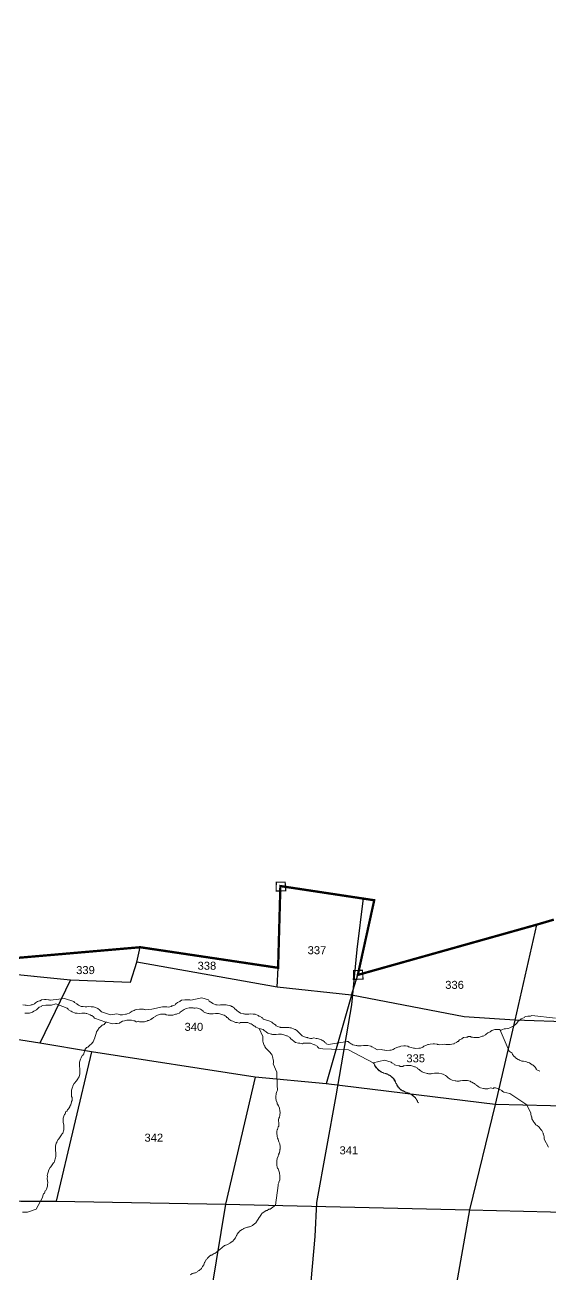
# Model space of a CAD drawing. Header units: inches. Extents: x -72 to 3350, y -615 to 1801.
# Drawn here: x 890 to 1116, y 988 to 1527 of the extents above; entities that cross this region are included whole.
import ezdxf
from ezdxf.enums import TextEntityAlignment as Align

# ---------------------------------------------------------------- set-up
doc = ezdxf.new("R2010")
doc.units = ezdxf.units.IN
doc.header["$LTSCALE"] = 15
doc.header["$MEASUREMENT"] = 0
for name, color, linetype in [('BOUNDARY', 5, 'Continuous'), ('PLOT', 255, 'Continuous'), ('PLOT NO', 7, 'Continuous'), ('ROAD', 50, 'Continuous'), ('STONES', 3, 'Continuous'), ('STREAM', 130, 'Continuous')]:
    doc.layers.add(name, color=color, linetype=linetype)
doc.styles.get("Standard").update_dxf_attribs({"font": 'arial.ttf'})

msp = doc.modelspace()

# ---------------------------------------------------------------- linework, layer by layer
at = {"layer": 'BOUNDARY', "const_width": 1}
msp.add_lwpolyline([(609.14, 1526.86), (612.34, 1499.38), (624.54, 1436.52), (620.02, 1392.08), (615.49, 1349.77), (619.72, 1348.92), (619.07, 1345.61), (608.65, 1285.26), (604.27, 1231.63), (601.25, 1190.7), (630.1, 1181.38), (656.05, 1174.89), (671.63, 1138.99), (792.89, 1134.64), (853.05, 1125.01), (867.92, 1122.94), (939.64, 1129.17), (999.13, 1120.28), (1000.11, 1155.58), (1040.6, 1149.46), (1033.53, 1117.22), (1110.6, 1138.88), (1118.08, 1141.08)], dxfattribs=at)
at = {"layer": 'PLOT', "color": 0}
for points in [[(1110.6, 1138.88), (1101.33, 1097.64), (1079.46, 1099.09), (1030.75, 1108.46), (1033.53, 1117.22)], [(851.98, 1117.46), (877.94, 1118.33), (909.5, 1115.16), (935.47, 1114.05), (938.13, 1122.71), (939.64, 1129.17)], [(1152.42, 1059.81), (1092.72, 1061.22), (1019.83, 1070.26), (989.17, 1073.06), (918.57, 1084.03), (896.37, 1087.68), (842.59, 1096.24), (808.27, 1104.59), (808.46, 1124.65)], [(998.77, 1111.87), (938.13, 1122.71)], [(1030.75, 1108.46), (998.77, 1111.87), (999.13, 1120.28)], [(909.5, 1115.16), (896.37, 1087.68)], [(1030.75, 1108.46), (1019.83, 1070.26)], [(1101.33, 1097.64), (1092.72, 1061.22)], [(1151.56, 1095.97), (1101.33, 1097.64)], [(918.57, 1084.03), (903.41, 1019.48)], [(989.17, 1073.06), (976.48, 1018.28)], [(1092.72, 1061.22), (1081.68, 1015.76)], [(743.87, 1015.8), (758.3, 1019.57), (850.05, 1020.47), (851.04, 1020.52), (888.16, 1019.57), (903.41, 1019.48), (976.48, 1018.28), (1081.68, 1015.76), (1221.44, 1012.3)], [(976.48, 1018.28), (960.51, 921.27), (954.3, 841.83), (938.74, 775.13), (902.93, 787.17), (903.46, 783.54), (891.18, 766.06)], [(1081.68, 1015.76), (1064.44, 917.92), (1060.95, 897.88), (1049.12, 843.28), (1040.07, 820.87)]]:
    msp.add_lwpolyline(points, dxfattribs=at)
at = {"layer": 'ROAD'}
msp.add_lwpolyline([(1035.84, 1150.41), (1033.09, 1128.12), (1030.84, 1104.36), (1024.06, 1065.06), (1015.73, 1018.94), (1014.91, 1004.32), (1009.97, 947.57)], dxfattribs=at)
at = {"layer": 'STONES', "color": 3, "const_width": 0.5}
for points in [[(998.36, 1157.27), (1002.18, 1157.29), (1002.44, 1153.53), (998.27, 1153.42), (998.36, 1157.27)], [(1031.71, 1119.15), (1035.52, 1119.17), (1035.78, 1115.41), (1031.61, 1115.3), (1031.71, 1119.15)]]:
    msp.add_lwpolyline(points, dxfattribs=at)
at = {"layer": 'STREAM', "color": 4, "lineweight": 0}
for points in [[(1118.81, 1098.5), (1108.59, 1099.64), (1108.03, 1099.45), (1107.65, 1099.45), (1107.27, 1099.45), (1106.89, 1099.45), (1105.95, 1099.26), (1105.57, 1099.07), (1105.38, 1098.88), (1104.06, 1098.31), (1103.68, 1097.93), (1103.49, 1097.74), (1102.73, 1097.18), (1102.16, 1096.42), (1101.98, 1096.23), (1101.6, 1095.85), (1100.84, 1095.29), (1100.65, 1095.1), (1100.27, 1094.91), (1099.14, 1094.34), (1098.38, 1094.15), (1098.19, 1094.15), (1097.25, 1093.96), (1096.68, 1093.96), (1095.92, 1093.58), (1095.36, 1093.4), (1094.98, 1093.4), (1094.79, 1093.58), (1094.41, 1093.58), (1093.28, 1093.58), (1093.09, 1093.58), (1092.71, 1093.58), (1091.38, 1093.21), (1090.82, 1092.83), (1090.63, 1092.64), (1089.68, 1092.26), (1088.93, 1091.69), (1088.74, 1091.5), (1088.55, 1091.31), (1087.6, 1090.75), (1087.22, 1090.75), (1086.85, 1090.56), (1085.71, 1090.18), (1084.96, 1090.18), (1084.77, 1090.18), (1083.63, 1090.18), (1083.06, 1090.37), (1082.69, 1090.37), (1082.5, 1090.37), (1082.12, 1090.56), (1081.17, 1090.56), (1080.79, 1090.37), (1080.42, 1090.37), (1079.09, 1090.18), (1078.53, 1089.8), (1078.34, 1089.61), (1077.39, 1089.23), (1076.82, 1088.48), (1076.45, 1088.48), (1076.26, 1088.1), (1075.31, 1087.72), (1075.12, 1087.53), (1074.74, 1087.53), (1073.42, 1087.15), (1072.85, 1087.15), (1072.47, 1087.15), (1071.53, 1087.15), (1070.96, 1087.34), (1070.2, 1087.15), (1068.69, 1086.97), (1068.31, 1087.15), (1067.94, 1087.15), (1067.75, 1087.34), (1066.61, 1087.53), (1066.23, 1087.53), (1066.04, 1087.53), (1064.72, 1087.34), (1063.96, 1087.15), (1063.78, 1087.15), (1062.83, 1086.78), (1062.07, 1086.4), (1061.69, 1086.21), (1061.51, 1086.02), (1060.56, 1085.64), (1060.18, 1085.64), (1059.8, 1085.64), (1058.48, 1085.45), (1057.91, 1085.64), (1057.53, 1085.64), (1056.59, 1085.83), (1056.02, 1086.02), (1055.64, 1086.21), (1055.45, 1086.21), (1055.08, 1086.4), (1054.13, 1086.59), (1053.75, 1086.59), (1053.37, 1086.59), (1052.05, 1086.4), (1051.48, 1086.21), (1051.29, 1086.21), (1050.35, 1085.83), (1049.4, 1085.45), (1049.21, 1085.26), (1048.84, 1085.07), (1047.89, 1084.7), (1047.51, 1084.7), (1047.32, 1084.7), (1046, 1084.51), (1045.24, 1084.7), (1045.05, 1084.7), (1044.11, 1084.89), (1043.54, 1085.07), (1041.84, 1084.89), (1041.46, 1085.07), (1041.27, 1085.26), (1041.08, 1085.45), (1040.7, 1085.64), (1039.76, 1086.21), (1039.57, 1086.21), (1039.19, 1086.4), (1037.87, 1086.78), (1037.3, 1086.78), (1036.92, 1086.78), (1035.98, 1086.78), (1035.03, 1086.59), (1034.84, 1086.59), (1034.46, 1086.59), (1033.33, 1086.59), (1033.14, 1086.78), (1032.76, 1086.78), (1031.44, 1086.97), (1030.87, 1087.34), (1030.68, 1087.53), (1029.74, 1088.1), (1029.36, 1088.48), (1028.98, 1088.48), (1020.85, 1087.15), (1019.9, 1087.53), (1019.71, 1087.91), (1019.33, 1088.1), (1019.15, 1088.29), (1018.39, 1088.86), (1018.01, 1089.05), (1017.82, 1089.23), (1016.5, 1089.61), (1015.93, 1089.8), (1015.55, 1089.8), (1014.61, 1089.99), (1013.66, 1089.8), (1013.47, 1089.8), (1013.09, 1089.8), (1011.96, 1089.99), (1011.77, 1090.18), (1011.39, 1090.18), (1010.07, 1090.56), (1009.5, 1090.94), (1009.31, 1091.13), (1008.56, 1091.88), (1008.18, 1092.26), (1007.99, 1092.45), (1007.8, 1092.64), (1007.42, 1093.02), (1006.66, 1093.58), (1006.29, 1093.58), (1006.1, 1093.77), (1004.77, 1094.34), (1004.21, 1094.34), (1003.83, 1094.53), (1002.88, 1094.53), (1001.94, 1094.53), (1001.75, 1094.53), (1001.37, 1094.53), (1000.23, 1094.53), (1000.05, 1094.72), (999.67, 1094.72), (998.34, 1095.29), (997.97, 1095.66), (997.78, 1095.85), (996.83, 1096.42), (996.45, 1096.8), (995.51, 1097.18), (992.67, 1098.12), (992.48, 1098.5), (992.29, 1098.69), (992.1, 1098.88), (991.16, 1099.45), (990.78, 1099.45), (990.59, 1099.64), (989.27, 1100.2), (988.7, 1100.2), (988.32, 1100.2), (987.38, 1100.39), (986.43, 1100.2), (986.24, 1100.2), (985.86, 1100.2), (984.73, 1100.2), (984.54, 1100.39), (984.16, 1100.39), (982.84, 1100.77), (982.27, 1101.15), (982.08, 1101.34), (981.32, 1101.9), (980.95, 1102.28), (980.57, 1102.47), (980.38, 1102.66), (980.19, 1103.04), (979.24, 1103.61), (979.05, 1103.61), (978.68, 1103.8), (977.35, 1104.17), (976.79, 1104.36), (976.41, 1104.36), (975.46, 1104.36), (974.52, 1104.36), (974.33, 1104.36), (973.95, 1104.17), (972.81, 1104.36), (972.62, 1104.36), (972.25, 1104.36), (970.92, 1104.93), (970.36, 1105.31), (970.17, 1105.5), (969.41, 1105.88), (969.03, 1106.44), (966.2, 1107.39), (961.47, 1106.25), (961.09, 1106.44), (960.9, 1106.44), (960.52, 1106.44), (959.58, 1106.44), (959.2, 1106.44), (958.82, 1106.44), (957.5, 1106.25), (956.93, 1105.88), (956.74, 1105.69), (955.79, 1105.31), (955.04, 1104.74), (954.85, 1104.55), (954.66, 1104.36), (953.71, 1103.8), (953.34, 1103.8), (952.96, 1103.61), (951.82, 1103.23), (951.07, 1103.42), (950.88, 1103.42), (949.74, 1103.42), (949.18, 1103.42), (944.64, 1102.47), (941.99, 1102.09), (941.61, 1102.28), (941.42, 1102.28), (941.04, 1102.47), (940.1, 1102.47), (939.72, 1102.47), (939.34, 1102.47), (938.02, 1102.28), (937.45, 1102.09), (937.07, 1101.9), (936.13, 1101.53), (935.37, 1100.96), (935.18, 1100.96), (934.99, 1100.77), (934.05, 1100.39), (933.67, 1100.2), (933.29, 1100.2), (931.97, 1100.01), (931.4, 1100.01), (931.02, 1100.01), (930.08, 1100.2), (929.51, 1100.39), (926.86, 1100.01), (922.89, 1101.34), (922.51, 1101.72), (922.32, 1101.9), (922.13, 1102.09), (921.38, 1102.66), (921, 1102.85), (920.62, 1103.04), (919.49, 1103.42), (918.73, 1103.42), (918.54, 1103.42), (917.41, 1103.61), (916.65, 1103.42), (916.27, 1103.42), (915.89, 1103.42), (914.95, 1103.61), (914.57, 1103.61), (914.19, 1103.61), (913.06, 1104.17), (912.49, 1104.55), (912.3, 1104.74), (911.35, 1105.31), (910.98, 1105.69), (907, 1107.01), (900.95, 1106.25), (900.57, 1106.25), (900.39, 1106.44), (900.01, 1106.44), (899.06, 1106.63), (898.68, 1106.63), (898.31, 1106.63), (896.98, 1106.44), (896.41, 1106.07), (896.23, 1106.07), (895.28, 1105.69), (894.52, 1105.12), (894.14, 1104.93), (893.96, 1104.74), (893.01, 1104.36), (892.63, 1104.36), (892.25, 1104.17), (890.93, 1103.99), (890.36, 1104.17), (889.98, 1104.17), (889.04, 1104.36)], [(889.8, 1100.77), (890.17, 1100.77), (891.12, 1100.77), (891.5, 1100.77), (891.88, 1100.77), (893.2, 1101.15), (893.77, 1101.53), (893.96, 1101.72), (894.9, 1102.09), (895.47, 1102.66), (895.66, 1102.85), (896.04, 1103.23), (896.98, 1103.61), (897.17, 1103.8), (897.55, 1103.99), (898.87, 1104.17), (899.44, 1104.17), (899.82, 1104.17), (900.76, 1104.17), (901.33, 1104.17), (903.22, 1104.74), (908.14, 1102.85), (908.33, 1102.66), (908.52, 1102.47), (908.71, 1102.09), (909.65, 1101.53), (909.84, 1101.53), (910.22, 1101.34), (911.54, 1100.77), (912.11, 1100.77), (912.49, 1100.77), (913.43, 1100.58), (914.38, 1100.77), (914.57, 1100.77), (914.95, 1100.77), (915.89, 1100.77), (916.27, 1100.58), (916.65, 1100.58), (917.97, 1100.01), (918.54, 1099.64), (918.73, 1099.64), (919.49, 1099.07), (919.86, 1098.5), (924.78, 1096.8), (925.16, 1096.8), (925.73, 1096.61), (926.67, 1096.42), (927.05, 1096.23), (927.62, 1096.04), (928.94, 1096.23), (929.32, 1096.23), (929.7, 1096.23), (930.64, 1096.42), (931.02, 1096.61), (931.21, 1096.8), (931.97, 1097.18), (932.91, 1097.37), (933.29, 1097.56), (933.86, 1097.74), (935.18, 1097.74), (935.56, 1097.74), (935.94, 1097.74), (936.88, 1097.37), (937.26, 1097.37), (937.45, 1097.18), (937.83, 1096.99), (938.21, 1096.99), (938.77, 1097.18), (939.34, 1096.99), (940.48, 1096.99), (940.67, 1096.99), (941.42, 1096.99), (942.75, 1097.37), (942.93, 1097.56), (943.31, 1097.56), (944.26, 1097.93), (944.45, 1098.31), (944.64, 1098.31), (945.39, 1098.88), (946.34, 1099.45), (946.53, 1099.64), (947.1, 1099.82), (948.42, 1100.2), (948.8, 1100.2), (949.18, 1100.2), (950.12, 1100.2), (950.5, 1100.2), (950.69, 1100.01), (951.07, 1100.01), (951.63, 1099.82), (952.77, 1099.82), (952.96, 1099.82), (953.71, 1099.82), (954.85, 1100.2), (955.23, 1100.2), (955.61, 1100.39), (956.55, 1100.77), (956.74, 1100.96), (956.93, 1101.15), (957.69, 1101.72), (958.63, 1102.28), (958.82, 1102.47), (959.39, 1102.66), (960.71, 1103.04), (961.09, 1103.04), (961.47, 1103.04), (962.41, 1103.04), (962.79, 1102.85), (962.98, 1102.85), (963.36, 1102.85), (963.93, 1103.04), (965.63, 1102.47), (966.01, 1102.09), (966.76, 1101.53), (966.95, 1101.34), (967.52, 1100.96), (968.84, 1100.58), (969.22, 1100.58), (969.6, 1100.39), (970.54, 1100.39), (970.92, 1100.39), (971.11, 1100.39), (972.06, 1100.58), (973, 1100.58), (973.38, 1100.58), (973.95, 1100.39), (975.27, 1100.01), (975.65, 1099.82), (975.84, 1099.82), (976.79, 1099.26), (976.97, 1098.88), (977.16, 1098.88), (977.54, 1098.5), (977.92, 1098.12), (978.68, 1097.56), (979.05, 1097.37), (979.62, 1097.18), (980.76, 1096.61), (981.13, 1096.61), (981.51, 1096.61), (982.46, 1096.42), (982.84, 1096.61), (983.03, 1096.61), (983.97, 1096.61), (985.11, 1096.61), (985.3, 1096.61), (986.05, 1096.61), (987.19, 1096.04), (987.56, 1096.04), (987.94, 1095.85), (988.7, 1095.29), (989.08, 1095.1), (989.27, 1094.91), (989.46, 1094.72), (990.97, 1094.15)], [(888.85, 1014.73), (889.98, 1014.73), (890.36, 1014.73), (890.55, 1014.73), (890.93, 1014.73), (894.71, 1016.05), (897.36, 1020.78), (897.93, 1022.67), (898.31, 1023.05), (898.68, 1023.99), (898.87, 1024.18), (899.25, 1024.75), (899.63, 1026.07), (899.63, 1026.26), (899.63, 1026.64), (899.82, 1027.77), (899.63, 1028.15), (899.63, 1028.34), (899.44, 1029.29), (899.63, 1030.23), (899.44, 1030.61), (899.63, 1031.18), (900.01, 1032.5), (900.01, 1032.69), (900.2, 1033.07), (900.76, 1034.02), (900.95, 1034.2), (901.14, 1034.39), (901.33, 1034.77), (901.71, 1035.15), (902.28, 1036.1), (902.47, 1036.28), (902.65, 1036.85), (903.03, 1038.18), (903.03, 1038.36), (903.22, 1038.74), (903.22, 1039.88), (903.22, 1040.26), (903.22, 1040.44), (903.03, 1041.39), (903.03, 1042.34), (903.03, 1042.52), (903.03, 1043.28), (903.41, 1044.61), (903.6, 1044.79), (903.6, 1045.17), (904.17, 1046.12), (904.36, 1046.31), (904.55, 1046.5), (904.74, 1046.87), (905.11, 1047.25), (905.68, 1048.2), (905.87, 1048.39), (906.25, 1048.95), (906.63, 1050.28), (906.63, 1050.47), (906.63, 1050.85), (906.63, 1051.98), (906.63, 1052.17), (906.63, 1052.55), (906.44, 1053.49), (906.44, 1054.44), (906.44, 1054.63), (906.44, 1055.38), (906.82, 1056.71), (907, 1056.9), (907.19, 1057.28), (907.57, 1058.22), (907.95, 1058.41), (908.14, 1058.6), (908.33, 1058.98), (908.71, 1059.36), (909.27, 1060.3), (909.27, 1060.49), (909.65, 1061.06), (910.03, 1062.38), (910.03, 1062.57), (910.22, 1062.95), (910.22, 1064.08), (910.22, 1064.27), (910.03, 1064.65), (910.03, 1065.6), (910.03, 1066.54), (910.03, 1066.73), (910.03, 1067.49), (910.41, 1068.81), (910.6, 1069), (910.6, 1069.38), (911.16, 1070.32), (911.35, 1070.51), (911.54, 1070.7), (911.73, 1071.08), (912.11, 1071.46), (912.68, 1072.4), (912.87, 1072.59), (913.24, 1073.16), (913.62, 1074.48), (913.62, 1074.67), (913.62, 1075.05), (913.62, 1076.19), (913.62, 1076.38), (913.62, 1076.75), (913.43, 1077.7), (913.43, 1078.64), (913.43, 1078.83), (913.43, 1079.59), (913.81, 1080.91), (914, 1081.1), (914.19, 1081.48), (914.57, 1082.43), (914.95, 1082.62), (914.95, 1082.81), (915.33, 1083.18), (915.7, 1084.89), (916.46, 1085.83), (917.03, 1086.02), (917.78, 1086.78), (917.97, 1086.97), (918.54, 1087.34), (919.3, 1088.29), (919.49, 1088.67), (919.67, 1089.05), (920.05, 1089.99), (920.05, 1090.18), (920.24, 1090.56), (920.43, 1091.5), (920.81, 1092.45), (920.81, 1092.64), (921.19, 1093.21), (921.94, 1094.34), (922.13, 1094.53), (922.32, 1094.72), (923.27, 1095.48), (923.46, 1095.66), (923.83, 1095.66), (924.02, 1095.85), (924.78, 1096.8)], [(1115.78, 1042.9), (1113.89, 1046.31), (1113.89, 1046.69), (1113.89, 1046.87), (1113.89, 1047.25), (1113.7, 1048.39), (1113.51, 1048.58), (1113.51, 1048.95), (1112.94, 1050.09), (1112.38, 1050.66), (1112.19, 1050.85), (1111.62, 1051.6), (1110.86, 1052.17), (1110.67, 1052.36), (1110.3, 1052.55), (1109.73, 1053.3), (1109.54, 1053.68), (1109.35, 1053.87), (1108.59, 1055.01), (1108.59, 1055.76), (1108.4, 1055.95), (1108.22, 1056.9), (1108.22, 1057.46), (1106.51, 1061.06), (1099.14, 1065.97), (1096.49, 1066.54), (1096.11, 1066.92), (1095.92, 1066.92), (1095.73, 1067.3), (1094.79, 1067.68), (1094.41, 1067.87), (1094.22, 1068.05), (1092.9, 1068.43), (1092.14, 1068.43), (1091.95, 1068.24), (1090.82, 1068.43), (1090.06, 1068.24), (1089.68, 1068.05), (1089.3, 1068.05), (1088.36, 1068.05), (1087.98, 1068.24), (1087.79, 1068.24), (1086.47, 1068.43), (1085.9, 1068.81), (1085.52, 1069), (1084.77, 1069.57), (1084.2, 1069.95), (1084.01, 1070.13), (1083.82, 1070.32), (1083.44, 1070.51), (1082.69, 1070.89), (1082.31, 1071.08), (1081.93, 1071.27), (1080.79, 1071.65), (1080.04, 1071.65), (1079.85, 1071.65), (1078.71, 1071.65), (1077.77, 1071.46), (1077.58, 1071.46), (1077.2, 1071.27), (1076.26, 1071.27), (1075.88, 1071.46), (1075.5, 1071.46), (1074.18, 1071.84), (1073.61, 1072.03), (1073.42, 1072.21), (1072.47, 1072.78), (1072.1, 1073.16), (1071.91, 1073.35), (1071.72, 1073.54), (1071.34, 1073.73), (1070.39, 1074.3), (1070.2, 1074.3), (1069.83, 1074.48), (1068.5, 1074.86), (1067.94, 1074.86), (1067.56, 1074.86), (1066.61, 1074.86), (1065.67, 1074.67), (1065.48, 1074.67), (1065.1, 1074.48), (1063.96, 1074.48), (1063.78, 1074.67), (1063.4, 1074.67), (1062.07, 1075.05), (1061.51, 1075.24), (1061.32, 1075.43), (1060.37, 1076), (1059.99, 1076.38), (1059.61, 1076.56), (1059.43, 1076.75), (1059.24, 1076.94), (1058.29, 1077.51), (1057.91, 1077.51), (1057.72, 1077.7), (1056.4, 1078.08), (1055.64, 1078.08), (1055.45, 1078.08), (1054.51, 1078.08), (1053.56, 1077.89), (1053.19, 1077.89), (1053, 1077.7), (1051.86, 1077.7), (1051.48, 1077.89), (1051.29, 1077.89), (1049.97, 1078.27), (1049.4, 1078.46), (1049.21, 1078.64), (1048.27, 1079.21), (1047.89, 1079.59), (1045.05, 1080.35), (1040.14, 1079.21), (1029.55, 1084.89), (1018.39, 1085.26), (1016.69, 1085.64), (1016.31, 1086.02), (1016.12, 1086.21), (1015.93, 1086.4), (1014.99, 1086.97), (1014.8, 1086.97), (1014.42, 1087.15), (1013.09, 1087.72), (1012.53, 1087.72), (1012.15, 1087.72), (1011.2, 1087.72), (1010.26, 1087.72), (1010.07, 1087.72), (1009.69, 1087.53), (1008.56, 1087.72), (1008.37, 1087.72), (1007.99, 1087.72), (1006.66, 1088.1), (1006.1, 1088.48), (1005.91, 1088.67), (1005.15, 1089.23), (1004.58, 1089.61), (1004.4, 1089.99), (1004.21, 1089.99), (1004.02, 1090.37), (1003.07, 1090.94), (1002.69, 1090.94), (1002.5, 1091.13), (1001.18, 1091.5), (1000.61, 1091.69), (1000.23, 1091.69), (999.29, 1091.69), (998.34, 1091.5), (998.15, 1091.5), (997.78, 1091.5), (996.64, 1091.5), (996.45, 1091.69), (996.07, 1091.69), (994.75, 1092.07), (994.18, 1092.45), (993.99, 1092.64), (993.05, 1093.21), (992.67, 1093.58), (990.97, 1094.15), (992.48, 1090.56), (992.48, 1089.99), (992.48, 1089.05), (992.48, 1088.67), (992.67, 1088.1), (993.05, 1086.78), (993.43, 1086.59), (993.43, 1086.21), (993.99, 1085.45), (994.37, 1085.07), (994.56, 1084.89), (995.13, 1084.32), (995.89, 1083.56), (995.89, 1083.37), (996.45, 1082.81), (996.83, 1081.48), (996.83, 1081.1), (997.02, 1080.91), (997.21, 1079.78), (997.21, 1079.4), (997.21, 1079.21), (997.02, 1078.83), (998.53, 1075.24), (998.72, 1069.57), (998.91, 1067.49), (998.53, 1066.92), (998.34, 1065.97), (998.34, 1065.6), (998.15, 1065.03), (998.15, 1063.71), (998.34, 1063.33), (998.34, 1062.95), (998.72, 1062), (998.72, 1061.62), (998.91, 1061.44), (999.29, 1060.68), (999.67, 1059.73), (999.67, 1059.36), (999.86, 1058.79), (1000.05, 1057.46), (999.86, 1057.09), (999.86, 1056.71), (999.67, 1055.76), (999.48, 1055.38), (999.48, 1055.2), (999.29, 1054.82), (999.48, 1052.74), (999.48, 1051.98), (999.1, 1051.6), (998.91, 1050.47), (998.72, 1050.28), (998.53, 1049.71), (998.53, 1048.39), (998.72, 1048.01), (998.72, 1047.63), (998.91, 1046.69), (999.1, 1046.31), (999.1, 1046.12), (999.48, 1045.17), (999.86, 1044.23), (999.86, 1044.04), (1000.05, 1043.28), (1000.05, 1041.96), (999.86, 1041.77), (999.86, 1041.39), (999.67, 1040.44), (999.48, 1040.07), (999.48, 1039.69), (999.29, 1039.5), (999.1, 1038.93), (998.72, 1037.99), (998.72, 1037.8), (998.53, 1037.04), (998.53, 1035.72), (998.53, 1035.34), (998.53, 1035.15), (998.72, 1034.02), (998.91, 1033.83), (999.1, 1033.45), (999.48, 1032.69), (999.67, 1031.75), (999.67, 1031.37), (999.86, 1030.8), (999.86, 1029.48), (999.86, 1029.1), (999.86, 1028.72), (999.48, 1027.77), (999.48, 1027.4), (999.29, 1027.21), (999.1, 1026.83), (999.1, 1026.26), (997.97, 1017.75), (995.7, 1016.05), (995.13, 1016.05), (994.37, 1015.48), (993.99, 1015.48), (993.43, 1015.1), (992.29, 1014.35), (992.1, 1014.16), (991.91, 1013.97), (991.35, 1013.02), (991.16, 1012.65), (990.97, 1012.46), (990.59, 1011.7), (990.02, 1010.94), (989.83, 1010.57), (989.46, 1010.19), (988.32, 1009.24), (988.13, 1009.05), (987.75, 1008.86), (986.81, 1008.49), (986.43, 1008.49), (986.24, 1008.3), (985.86, 1008.3), (985.3, 1008.11), (984.35, 1007.73), (984.16, 1007.54), (983.59, 1007.35), (982.46, 1006.59), (982.27, 1006.22), (982.08, 1006.03), (981.51, 1005.27), (981.32, 1004.89), (981.13, 1004.7), (980.76, 1003.76), (980.19, 1003), (980, 1002.81), (979.62, 1002.24), (978.49, 1001.49), (978.3, 1001.3), (977.92, 1001.11), (976.97, 1000.73), (976.6, 1000.54), (976.41, 1000.54), (976.03, 1000.35), (973.95, 998.65), (971.87, 996.95), (971.3, 996.76), (970.54, 996.19), (970.17, 996.19), (969.6, 995.82), (968.65, 994.87), (968.46, 994.68), (968.28, 994.49), (967.71, 993.55), (967.52, 993.17), (967.33, 992.98), (967.14, 992.03), (966.57, 991.28), (966.38, 991.09), (966.01, 990.52), (965.06, 989.57), (964.68, 989.39), (964.49, 989.2), (963.55, 988.63), (963.17, 988.63), (962.98, 988.44), (962.6, 988.44), (962.03, 988.25), (961.28, 987.68)], [(1094.98, 1093.4), (1098.76, 1084.32), (1100.08, 1083.37), (1100.27, 1082.81), (1101.03, 1082.05), (1101.22, 1081.86), (1101.6, 1081.48), (1102.73, 1080.72), (1103.11, 1080.54), (1103.3, 1080.35), (1104.24, 1079.97), (1104.62, 1079.97), (1105, 1079.97), (1105.95, 1079.78), (1106.89, 1079.4), (1107.08, 1079.4), (1107.65, 1079.21), (1108.78, 1078.46), (1109.16, 1078.27), (1109.35, 1078.08), (1110.11, 1077.32), (1110.3, 1076.94), (1110.48, 1076.75), (1110.48, 1076.38), (1112, 1075.62)]]:
    msp.add_lwpolyline(points, dxfattribs=at)
msp.add_lwpolyline([(1040.51, 1078.83), (1040.7, 1078.27), (1041.27, 1077.51), (1041.46, 1077.32), (1041.84, 1076.75), (1042.78, 1075.81), (1043.16, 1075.62), (1043.35, 1075.43), (1044.3, 1075.05), (1044.68, 1074.86), (1044.86, 1074.86), (1045.81, 1074.48), (1046.76, 1074.11), (1046.94, 1073.92), (1047.51, 1073.73), (1048.46, 1072.78), (1048.84, 1072.59), (1049.02, 1072.4), (1049.59, 1071.46), (1049.78, 1071.08), (1049.78, 1070.89), (1049.97, 1070.51), (1050.16, 1070.13), (1050.73, 1069.19), (1050.92, 1069), (1051.29, 1068.43), (1052.24, 1067.49), (1052.62, 1067.3), (1052.81, 1067.11), (1053.75, 1066.73), (1054.13, 1066.54), (1054.32, 1066.54), (1055.27, 1066.35), (1056.21, 1065.79), (1056.4, 1065.79), (1056.97, 1065.41), (1057.91, 1064.46), (1058.29, 1064.27), (1058.48, 1064.08), (1059.05, 1063.14), (1059.24, 1062.76), (1059.24, 1062.57), (1059.43, 1062.19), (1059.8, 1062), (1059.43, 1062.19), (1059.24, 1062.76), (1058.67, 1063.71), (1058.48, 1063.89), (1058.1, 1064.46), (1057.16, 1065.22), (1056.78, 1065.41), (1056.59, 1065.6), (1055.64, 1066.16), (1055.27, 1066.16), (1055.08, 1066.35), (1054.13, 1066.54), (1053.19, 1067.11), (1053, 1067.11), (1052.43, 1067.49), (1051.48, 1068.24), (1051.29, 1068.62), (1050.92, 1068.81), (1050.35, 1069.57), (1050.35, 1069.95), (1050.16, 1070.13), (1049.97, 1070.51), (1049.78, 1071.08), (1049.21, 1071.84), (1049.02, 1072.21), (1048.65, 1072.78), (1047.7, 1073.54), (1047.32, 1073.73), (1047.13, 1073.92), (1046.19, 1074.48), (1045.81, 1074.48), (1045.62, 1074.67), (1044.68, 1074.86), (1043.73, 1075.24), (1043.54, 1075.43), (1042.97, 1075.81), (1042.03, 1076.56), (1041.84, 1076.94), (1041.46, 1077.13), (1040.89, 1077.89), (1040.89, 1078.27), (1040.7, 1078.46), (1040.51, 1078.83), (1040.14, 1079.21)], close=True, dxfattribs=at)

# ---------------------------------------------------------------- texts
at = {"layer": 'PLOT NO'}
for s, p in [('337', (1015.9, 1127.88)), ('338', (968.41, 1121.18)), ('339', (916.02, 1119.3)), ('336', (1075.27, 1112.92)), ('340', (962.78, 1094.8)), ('335', (1058.49, 1081.21)), ('342', (945.5, 1046.94)), ('341', (1029.66, 1041.49))]:
    msp.add_text(s, height=3.456, dxfattribs=at).set_placement(p, align=Align.MIDDLE_CENTER)

doc.saveas('drawing.dxf')
